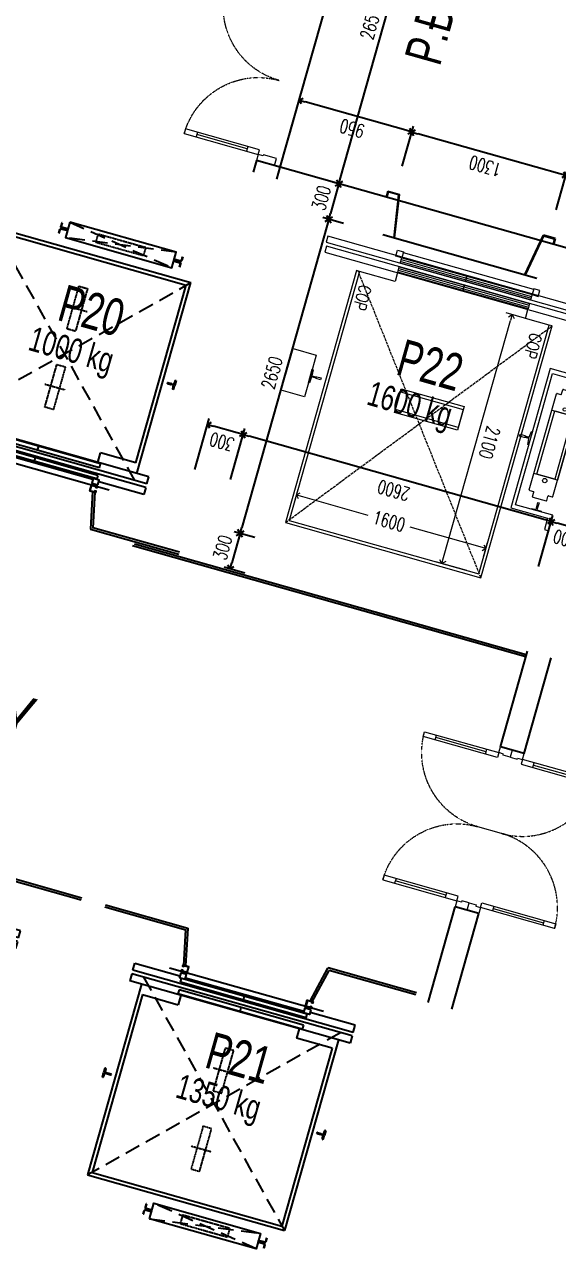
# Model space of a CAD drawing. Header units: millimetres. Extents: x -361679452 to 361242511, y -278557090 to 278849308.
# Drawn here: x 127916 to 132244, y 93396 to 103381 of the extents above; entities that cross this region are included whole.
import ezdxf
from ezdxf.enums import TextEntityAlignment as Align

# ---------------------------------------------------------------- set-up
doc = ezdxf.new("R2010")
doc.units = ezdxf.units.MM
doc.header["$MEASUREMENT"] = 0
for name, pattern in [('CENTERX2', [4, 2.5, -0.5, 0.5, -0.5]), ('HIDDEN', [0.375, 0.25, -0.125]), ('PHANTOMX2', [5, 2.5, -0.5, 0.5, -0.5, 0.5, -0.5]), ('Xref_NT1+NT2_MBDV Cot vach_220729$0$ACAD_ISO02W100', [15, 12, -3]), ('Xref_NT1+NT2_MBDV Cot vach_220729$0$HIDDEN', [0.375, 0.25, -0.125]), ('Xref_NT1+NT2_MBDV Cot vach_220729$0$HIDDEN2', [0.1875, 0.125, -0.0625])]:
    doc.linetypes.add(name, pattern=pattern)
for name, color, linetype in [('A-ANNO-ROOM', 50, 'Continuous'), ('KT-Net manh', 139, 'Continuous'), ('KT-Noi that', 32, 'Continuous'), ('Xref_NT1+NT2_MBDV Cot vach_220729$0$KT-Net manh', 139, 'Continuous'), ('Xref_NT1+NT2_MBDV Cot vach_220729$0$KT-Text', 7, 'Continuous'), ('Xref_NT1+NT2_MBDV Cot vach_220729$0$KT-Tuong', 1, 'Continuous')]:
    doc.layers.add(name, color=color, linetype=linetype)
for name, color, linetype, lineweight in [('KT-Kich thuoc', 159, 'Continuous', 18), ('Xref_NT1+NT2_MBDV Cot vach_220729$0$CUA', 37, 'Continuous', 13), ('Xref_NT1+NT2_MBDV Cot vach_220729$0$KT-Kich thuoc', 159, 'Continuous', 18), ('Xref_NT1+NT2_MBDV Cot vach_220729$0$KT-Noi that', 36, 'Continuous', 9)]:
    doc.layers.add(name, color=color, linetype=linetype, lineweight=lineweight)
doc.styles.add('220126_HDN_HBA typical plan$0$211210_HDN_HBA_TYPICAL PLAN CORE OPT 1$0$HBA-Text', font='GOTHIC.TTF')
doc.styles.add('Xref_NT1+NT2_MBDV Cot vach_220729$0$Arial', font='arial.ttf', dxfattribs={"width": 0.7})
doc.styles.add('Xref_NT1+NT2_MBDV Cot vach_220729$0$ROMANS', font='ROMANS.SHX')
doc.styles.add('Xref_NT1+NT2_MBDV Cot vach_220729$0$xref.N.Cot vach tang N2$0$DIM', font='vnsimli.shx', dxfattribs={"width": 0.7})
doc.dimstyles.new('Xref_NT1+NT2_MBDV Cot vach_220729$0$xref.N.Cot vach tang N2$0$CCU 1-100 A1', dxfattribs={"dimscale": 100, "dimtxt": 2.2, "dimasz": 1, "dimexe": 1, "dimexo": 0, "dimgap": 1, "dimtad": 1, "dimdec": 0, "dimdsep": 46, "dimtxsty": 'Xref_NT1+NT2_MBDV Cot vach_220729$0$xref.N.Cot vach tang N2$0$DIM', "dimblk1": 'Xref_NT1+NT2_MBDV Cot vach_220729$0$xref.N.Cot vach tang N2$0$_ARCHTICK', "dimblk2": 'Xref_NT1+NT2_MBDV Cot vach_220729$0$xref.N.Cot vach tang N2$0$_ARCHTICK', "dimsah": 1, "dimcen": 0, "dimdle": 1, "dimclrd": 256, "dimclre": 256, "dimclrt": 31, "dimadec": 0, "dimazin": 0, "dimtfac": 1, "dimtdec": 0, "dimtix": 1, "dimtmove": 2, "dimatfit": 3, "dimldrblk": 'Xref_NT1+NT2_MBDV Cot vach_220729$0$xref.N.Cot vach tang N2$0$_ARCHTICK', "dimfxl": 8, "dimtolj": 1, "dimarcsym": 0})

# ---------------------------------------------------------------- blocks, each defined once
blk = doc.blocks.new('A$C21AF0CCA')
at = {"layer": 'A-ANNO-ROOM', "insert": (1197.6, 814.7), "char_height": 600, "attachment_point": 2, "rotation": 0.10543, "style": '220126_HDN_HBA typical plan$0$211210_HDN_HBA_TYPICAL PLAN CORE OPT 1$0$HBA-Text'}
blk.add_mtext_dynamic_manual_height_columns('1-BR+', width=722857412.874, gutter_width=9765.6, heights=[0], dxfattribs=at)
blk = doc.blocks.new('Xref_NT1+NT2_MBDV Cot vach_220729$0$xref.N.Cot vach tang N2$0$_Open90')
at = {"color": 0, "linetype": 'ByBlock', "lineweight": -2}
for p, q in [((0, 0), (-1, 0)), ((-0.5, 0.5), (0, 0)), ((0, 0), (-0.5, -0.5))]:
    blk.add_line(p, q, dxfattribs=at)
blk = doc.blocks.new('*D44')
at = {"layer": 'Defpoints', "color": 0, "transparency": 16777216}
for p in [(-424.2, -515), (-353.1, -515, 0), (-353.1, -2115, 0)]:
    blk.add_point(p, dxfattribs=at)
at = {"layer": 'Xref_NT1+NT2_MBDV Cot vach_220729$0$KT-Noi that', "color": 5, "transparency": 16777216}
for p, q in [((-353.1, -515), (-474.2, -515)), ((-424.2, -565), (-424.2, -1155)), ((-424.2, -2065), (-424.2, -1511.7)), ((-353.1, -2115), (-474.2, -2115))]:
    blk.add_line(p, q, dxfattribs=at)
at = {"layer": 'Xref_NT1+NT2_MBDV Cot vach_220729$0$KT-Noi that', "color": 5, "transparency": 16777216, "xscale": 50, "yscale": 50, "zscale": 50}
for p, rotation in [((-424.2, -515), 90), ((-424.2, -2115), 270)]:
    blk.add_blockref('Xref_NT1+NT2_MBDV Cot vach_220729$0$xref.N.Cot vach tang N2$0$_Open90', p, dxfattribs=dict(at, rotation=rotation))
at = {"layer": 'Xref_NT1+NT2_MBDV Cot vach_220729$0$KT-Noi that', "color": 5, "transparency": 16777216, "insert": (-424.2, -1333.3), "char_height": 110, "attachment_point": 5, "rotation": 90, "style": 'Xref_NT1+NT2_MBDV Cot vach_220729$0$xref.N.Cot vach tang N2$0$DIM'}
blk.add_mtext('\\A1;1600', dxfattribs=at)
blk = doc.blocks.new('Xref_NT1+NT2_MBDV Cot vach_220729$0$xref.N.Cot vach tang N2$0$_ARCHTICK')
at = {"color": 0, "linetype": 'ByBlock', "const_width": 0.15}
blk.add_lwpolyline([(-0.5, -0.5), (0.5, 0.5)], dxfattribs=at)
blk = doc.blocks.new('*D45')
at = {"layer": 'Defpoints', "color": 0, "transparency": 16777216}
for p in [(-2310, -615), (-210, -615), (-2310, -826.7)]:
    blk.add_point(p, dxfattribs=at)
at = {"layer": 'Xref_NT1+NT2_MBDV Cot vach_220729$0$KT-Noi that', "color": 5, "transparency": 16777216}
for p, q in [((-2310, -615), (-2310, -876.7)), ((-210, -615), (-210, -876.7)), ((-260, -826.7), (-2260, -826.7))]:
    blk.add_line(p, q, dxfattribs=at)
at = {"layer": 'Xref_NT1+NT2_MBDV Cot vach_220729$0$KT-Noi that', "color": 5, "transparency": 16777216, "xscale": 50, "yscale": 50, "zscale": 50, "rotation": 180}
blk.add_blockref('Xref_NT1+NT2_MBDV Cot vach_220729$0$xref.N.Cot vach tang N2$0$_Open90', (-2310, -826.7), dxfattribs=at)
at = {"layer": 'Xref_NT1+NT2_MBDV Cot vach_220729$0$KT-Noi that', "color": 5, "transparency": 16777216, "xscale": 50, "yscale": 50, "zscale": 50}
blk.add_blockref('Xref_NT1+NT2_MBDV Cot vach_220729$0$xref.N.Cot vach tang N2$0$_Open90', (-210, -826.7), dxfattribs=at)
at = {"layer": 'Xref_NT1+NT2_MBDV Cot vach_220729$0$KT-Noi that', "color": 5, "transparency": 16777216, "insert": (-1260, -721.7), "char_height": 110, "attachment_point": 5, "style": 'Xref_NT1+NT2_MBDV Cot vach_220729$0$xref.N.Cot vach tang N2$0$DIM'}
blk.add_mtext('\\A1;2100', dxfattribs=at)
blk = doc.blocks.new('*D172')
at = {"layer": 'Defpoints', "color": 5, "transparency": 16777216}
for p, q in [((698.8, 625), (1129.3, 625)), ((1079.3, 375), (1079.3, 575)), ((698.8, 325), (1129.3, 325))]:
    blk.add_line(p, q, dxfattribs=at)
at = {"layer": 'Defpoints', "color": 0, "transparency": 16777216}
for p in [(698.8, 625), (1079.3, 625), (698.8, 325)]:
    blk.add_point(p, dxfattribs=at)
at = {"layer": 'Defpoints', "color": 5, "transparency": 16777216, "xscale": 50, "yscale": 50, "zscale": 50}
for p, rotation in [((1079.3, 625), 90), ((1079.3, 325), 270)]:
    blk.add_blockref('Xref_NT1+NT2_MBDV Cot vach_220729$0$xref.N.Cot vach tang N2$0$_Open90', p, dxfattribs=dict(at, rotation=rotation))
at = {"layer": 'Defpoints', "color": 5, "transparency": 16777216, "insert": (974.3, 475), "char_height": 110, "attachment_point": 5, "rotation": 90, "style": 'Xref_NT1+NT2_MBDV Cot vach_220729$0$xref.N.Cot vach tang N2$0$DIM'}
blk.add_mtext('\\A1;300', dxfattribs=at)
blk = doc.blocks.new('*D173')
at = {"layer": 'Defpoints', "color": 5, "transparency": 16777216}
for p, q in [((698.8, 3225), (1129.3, 3225)), ((1079.3, 675), (1079.3, 3175)), ((698.8, 625), (1129.3, 625))]:
    blk.add_line(p, q, dxfattribs=at)
at = {"layer": 'Defpoints', "color": 0, "transparency": 16777216}
for p in [(698.8, 3225), (1079.3, 3225), (698.8, 625)]:
    blk.add_point(p, dxfattribs=at)
at = {"layer": 'Defpoints', "color": 5, "transparency": 16777216, "xscale": 50, "yscale": 50, "zscale": 50}
for p, rotation in [((1079.3, 3225), 90), ((1079.3, 625), 270)]:
    blk.add_blockref('Xref_NT1+NT2_MBDV Cot vach_220729$0$xref.N.Cot vach tang N2$0$_Open90', p, dxfattribs=dict(at, rotation=rotation))
at = {"layer": 'Defpoints', "color": 5, "transparency": 16777216, "insert": (974.3, 1925), "char_height": 110, "attachment_point": 5, "rotation": 90, "style": 'Xref_NT1+NT2_MBDV Cot vach_220729$0$xref.N.Cot vach tang N2$0$DIM'}
blk.add_mtext('\\A1;2600', dxfattribs=at)
blk = doc.blocks.new('*D174')
at = {"layer": 'Defpoints', "color": 5, "transparency": 16777216}
for p, q in [((698.8, 3525), (1129.3, 3525)), ((1079.3, 3275), (1079.3, 3475)), ((698.8, 3225), (1129.3, 3225))]:
    blk.add_line(p, q, dxfattribs=at)
at = {"layer": 'Defpoints', "color": 0, "transparency": 16777216}
for p in [(698.8, 3525), (1079.3, 3525), (698.8, 3225)]:
    blk.add_point(p, dxfattribs=at)
at = {"layer": 'Defpoints', "color": 5, "transparency": 16777216, "xscale": 50, "yscale": 50, "zscale": 50}
for p, rotation in [((1079.3, 3525), 90), ((1079.3, 3225), 270)]:
    blk.add_blockref('Xref_NT1+NT2_MBDV Cot vach_220729$0$xref.N.Cot vach tang N2$0$_Open90', p, dxfattribs=dict(at, rotation=rotation))
at = {"layer": 'Defpoints', "color": 5, "transparency": 16777216, "insert": (974.3, 3375), "char_height": 110, "attachment_point": 5, "rotation": 90, "style": 'Xref_NT1+NT2_MBDV Cot vach_220729$0$xref.N.Cot vach tang N2$0$DIM'}
blk.add_mtext('\\A1;300', dxfattribs=at)
blk = doc.blocks.new('*D175')
at = {"layer": 'Defpoints', "color": 5, "transparency": 16777216}
for p, q in [((2950, 2906.5), (2950, 3080.8)), ((3200, 3030.8), (3000, 3030.8)), ((3250, 2906.5), (3250, 3080.8))]:
    blk.add_line(p, q, dxfattribs=at)
at = {"layer": 'Defpoints', "color": 0, "transparency": 16777216}
for p in [(2950, 3030.8), (2950, 2906.5), (3250, 2906.5)]:
    blk.add_point(p, dxfattribs=at)
at = {"layer": 'Defpoints', "color": 5, "transparency": 16777216, "xscale": 50, "yscale": 50, "zscale": 50, "rotation": 180}
blk.add_blockref('Xref_NT1+NT2_MBDV Cot vach_220729$0$xref.N.Cot vach tang N2$0$_Open90', (2950, 3030.8), dxfattribs=at)
at = {"layer": 'Defpoints', "color": 5, "transparency": 16777216, "xscale": 50, "yscale": 50, "zscale": 50}
blk.add_blockref('Xref_NT1+NT2_MBDV Cot vach_220729$0$xref.N.Cot vach tang N2$0$_Open90', (3250, 3030.8), dxfattribs=at)
at = {"layer": 'Defpoints', "color": 5, "transparency": 16777216, "insert": (3100, 3135.8), "char_height": 110, "attachment_point": 5, "style": 'Xref_NT1+NT2_MBDV Cot vach_220729$0$xref.N.Cot vach tang N2$0$DIM'}
blk.add_mtext('\\A1;300', dxfattribs=at)
blk = doc.blocks.new('*D176')
at = {"layer": 'Defpoints', "color": 5, "transparency": 16777216}
for p, q in [((300, 2906.5), (300, 3080.8)), ((2900, 3030.8), (350, 3030.8)), ((2950, 2906.5), (2950, 3080.8))]:
    blk.add_line(p, q, dxfattribs=at)
at = {"layer": 'Defpoints', "color": 0, "transparency": 16777216}
for p in [(300, 3030.8), (300, 2906.5), (2950, 2906.5)]:
    blk.add_point(p, dxfattribs=at)
at = {"layer": 'Defpoints', "color": 5, "transparency": 16777216, "xscale": 50, "yscale": 50, "zscale": 50, "rotation": 180}
blk.add_blockref('Xref_NT1+NT2_MBDV Cot vach_220729$0$xref.N.Cot vach tang N2$0$_Open90', (300, 3030.8), dxfattribs=at)
at = {"layer": 'Defpoints', "color": 5, "transparency": 16777216, "xscale": 50, "yscale": 50, "zscale": 50}
blk.add_blockref('Xref_NT1+NT2_MBDV Cot vach_220729$0$xref.N.Cot vach tang N2$0$_Open90', (2950, 3030.8), dxfattribs=at)
at = {"layer": 'Defpoints', "color": 5, "transparency": 16777216, "insert": (1625, 3135.8), "char_height": 110, "attachment_point": 5, "style": 'Xref_NT1+NT2_MBDV Cot vach_220729$0$xref.N.Cot vach tang N2$0$DIM'}
blk.add_mtext('\\A1;2650', dxfattribs=at)
blk = doc.blocks.new('*D177')
at = {"layer": 'Defpoints', "color": 5, "transparency": 16777216}
for p, q in [((0, 2906.5), (0, 3080.8)), ((250, 3030.8), (50, 3030.8)), ((300, 2906.5), (300, 3080.8))]:
    blk.add_line(p, q, dxfattribs=at)
at = {"layer": 'Defpoints', "color": 0, "transparency": 16777216}
for p in [(0, 3030.8), (0, 2906.5), (300, 2906.5)]:
    blk.add_point(p, dxfattribs=at)
at = {"layer": 'Defpoints', "color": 5, "transparency": 16777216, "xscale": 50, "yscale": 50, "zscale": 50, "rotation": 180}
blk.add_blockref('Xref_NT1+NT2_MBDV Cot vach_220729$0$xref.N.Cot vach tang N2$0$_Open90', (0, 3030.8), dxfattribs=at)
at = {"layer": 'Defpoints', "color": 5, "transparency": 16777216, "xscale": 50, "yscale": 50, "zscale": 50}
blk.add_blockref('Xref_NT1+NT2_MBDV Cot vach_220729$0$xref.N.Cot vach tang N2$0$_Open90', (300, 3030.8), dxfattribs=at)
at = {"layer": 'Defpoints', "color": 5, "transparency": 16777216, "insert": (150, 3135.8), "char_height": 110, "attachment_point": 5, "style": 'Xref_NT1+NT2_MBDV Cot vach_220729$0$xref.N.Cot vach tang N2$0$DIM'}
blk.add_mtext('\\A1;300', dxfattribs=at)
blk = doc.blocks.new('*D178')
at = {"layer": 'Defpoints', "color": 5, "transparency": 16777216}
for p, q in [((3526.6, 1275), (3865.1, 1275)), ((3815.1, 675), (3815.1, 1225)), ((3526.6, 625), (3865.1, 625))]:
    blk.add_line(p, q, dxfattribs=at)
at = {"layer": 'Defpoints', "color": 0, "transparency": 16777216}
for p in [(3526.6, 1275), (3815.1, 1275), (3526.6, 625)]:
    blk.add_point(p, dxfattribs=at)
at = {"layer": 'Defpoints', "color": 5, "transparency": 16777216, "xscale": 50, "yscale": 50, "zscale": 50}
for p, rotation in [((3815.1, 1275), 90), ((3815.1, 625), 270)]:
    blk.add_blockref('Xref_NT1+NT2_MBDV Cot vach_220729$0$xref.N.Cot vach tang N2$0$_Open90', p, dxfattribs=dict(at, rotation=rotation))
at = {"layer": 'Defpoints', "color": 5, "transparency": 16777216, "insert": (3710.1, 950), "char_height": 110, "attachment_point": 5, "rotation": 90, "style": 'Xref_NT1+NT2_MBDV Cot vach_220729$0$xref.N.Cot vach tang N2$0$DIM'}
blk.add_mtext('\\A1;650', dxfattribs=at)
blk = doc.blocks.new('*D179')
at = {"layer": 'Defpoints', "color": 5, "transparency": 16777216}
for p, q in [((3526.6, 2575), (3865.1, 2575)), ((3815.1, 1325), (3815.1, 2525)), ((3526.6, 1275), (3865.1, 1275))]:
    blk.add_line(p, q, dxfattribs=at)
at = {"layer": 'Defpoints', "color": 0, "transparency": 16777216}
for p in [(3526.6, 2575), (3815.1, 2575), (3526.6, 1275)]:
    blk.add_point(p, dxfattribs=at)
at = {"layer": 'Defpoints', "color": 5, "transparency": 16777216, "xscale": 50, "yscale": 50, "zscale": 50}
for p, rotation in [((3815.1, 2575), 90), ((3815.1, 1275), 270)]:
    blk.add_blockref('Xref_NT1+NT2_MBDV Cot vach_220729$0$xref.N.Cot vach tang N2$0$_Open90', p, dxfattribs=dict(at, rotation=rotation))
at = {"layer": 'Defpoints', "color": 5, "transparency": 16777216, "insert": (3710.1, 1925), "char_height": 110, "attachment_point": 5, "rotation": 90, "style": 'Xref_NT1+NT2_MBDV Cot vach_220729$0$xref.N.Cot vach tang N2$0$DIM'}
blk.add_mtext('\\A1;1300', dxfattribs=at)
blk = doc.blocks.new('*D180')
at = {"layer": 'Defpoints', "color": 5, "transparency": 16777216}
for p, q in [((3526.6, 3525), (3865.1, 3525)), ((3815.1, 2625), (3815.1, 3475)), ((3526.6, 2575), (3865.1, 2575))]:
    blk.add_line(p, q, dxfattribs=at)
at = {"layer": 'Defpoints', "color": 0, "transparency": 16777216}
for p in [(3526.6, 3525), (3815.1, 3525), (3526.6, 2575)]:
    blk.add_point(p, dxfattribs=at)
at = {"layer": 'Defpoints', "color": 5, "transparency": 16777216, "xscale": 50, "yscale": 50, "zscale": 50}
for p, rotation in [((3815.1, 3525), 90), ((3815.1, 2575), 270)]:
    blk.add_blockref('Xref_NT1+NT2_MBDV Cot vach_220729$0$xref.N.Cot vach tang N2$0$_Open90', p, dxfattribs=dict(at, rotation=rotation))
at = {"layer": 'Defpoints', "color": 5, "transparency": 16777216, "insert": (3710.1, 3050), "char_height": 110, "attachment_point": 5, "rotation": 90, "style": 'Xref_NT1+NT2_MBDV Cot vach_220729$0$xref.N.Cot vach tang N2$0$DIM'}
blk.add_mtext('\\A1;950', dxfattribs=at)
blk = doc.blocks.new('*D181')
at = {"layer": 'Defpoints', "color": 5, "transparency": 16777216}
for p, q in [((3250, 2906.5), (3250, 3080.8)), ((3300, 3030.8), (5850, 3030.8)), ((5900, 2906.5), (5900, 3080.8))]:
    blk.add_line(p, q, dxfattribs=at)
at = {"layer": 'Defpoints', "color": 0, "transparency": 16777216}
for p in [(5900, 3030.8), (3250, 2906.5), (5900, 2906.5)]:
    blk.add_point(p, dxfattribs=at)
at = {"layer": 'Defpoints', "color": 5, "transparency": 16777216, "xscale": 50, "yscale": 50, "zscale": 50, "rotation": 180}
blk.add_blockref('Xref_NT1+NT2_MBDV Cot vach_220729$0$xref.N.Cot vach tang N2$0$_Open90', (3250, 3030.8), dxfattribs=at)
at = {"layer": 'Defpoints', "color": 5, "transparency": 16777216, "xscale": 50, "yscale": 50, "zscale": 50}
blk.add_blockref('Xref_NT1+NT2_MBDV Cot vach_220729$0$xref.N.Cot vach tang N2$0$_Open90', (5900, 3030.8), dxfattribs=at)
at = {"layer": 'Defpoints', "color": 5, "transparency": 16777216, "insert": (4575, 3135.8), "char_height": 110, "attachment_point": 5, "style": 'Xref_NT1+NT2_MBDV Cot vach_220729$0$xref.N.Cot vach tang N2$0$DIM'}
blk.add_mtext('\\A1;2650', dxfattribs=at)
blk = doc.blocks.new('*U48')
for p, q in [((-1260, 525), (-1300, 525)), ((-1280, 100), (-1280, 525)), ((-90, 525), (-50, 525)), ((-70, 100), (-70, 525)), ((-1260, 100), (-1300, 100)), ((-90, 100), (-50, 100))]:
    blk.add_line(p, q)
for points in [[(-1300, 0), (-1260, 0), (-1260, 625), (-1300, 625)], [(-50, 0), (-90, 0), (-90, 625), (-50, 625)], [(-1350, -150), (-1290, -150), (-1290, -40), (-1300, -40), (-1300, 0), (-1350, 0)], [(0, -150), (-60, -150), (-60, -40), (-50, -40), (-50, 0), (0, 0)]]:
    blk.add_lwpolyline(points, close=True)
at = {"linetype": 'Xref_NT1+NT2_MBDV Cot vach_220729$0$HIDDEN2'}
for centre, start, end in [((-1300, 0), 0, 89.99996), ((-50, 0), 90.00004, 180)]:
    blk.add_arc(centre, 625, start, end, dxfattribs=at)
blk = doc.blocks.new('*U46')
for p, q in [((-1260, -100), (-1300, -100)), ((-1280, -100), (-1280, -525)), ((-90, -100), (-50, -100)), ((-70, -100), (-70, -525)), ((-1260, -525), (-1300, -525)), ((-90, -525), (-50, -525))]:
    blk.add_line(p, q)
for points in [[(-1350, 100), (-1290, 100), (-1290, 40), (-1300, 40), (-1300, 0), (-1350, 0)], [(0, 100), (-60, 100), (-60, 40), (-50, 40), (-50, 0), (0, 0)], [(-1300, 0), (-1260, 0), (-1260, -625), (-1300, -625)], [(-50, 0), (-90, 0), (-90, -625), (-50, -625)]]:
    blk.add_lwpolyline(points, close=True)
at = {"linetype": 'Xref_NT1+NT2_MBDV Cot vach_220729$0$HIDDEN2'}
for centre, start, end in [((-1300, 0), 270.00004, 0), ((-50, 0), 180, 269.99996)]:
    blk.add_arc(centre, 625, start, end, dxfattribs=at)
blk = doc.blocks.new('TM KHACH CH (NT2)')
at = {"layer": 'KT-Net manh'}
for p, q in [((2832, 100), (2832, -583.1)), ((2850, 100), (2850, -595.3)), ((2500, -537.5), (2500, -1837.5)), ((2550, -644.8), (2832, -583.1)), ((2550, -663.3), (2847, -598.3)), ((2847, -595.3), (2847, -598.3)), ((2850, -595.3), (2847, -595.3)), ((2550, -1711.7), (2847, -1776.7)), ((2550, -1730.2), (2832, -1791.9)), ((2832, -2525), (2832, -1791.9)), ((2847, -1779.7), (2847, -1776.7)), ((2850, -1779.7), (2847, -1779.7)), ((2850, -2525), (2850, -1779.7))]:
    blk.add_line(p, q, dxfattribs=at)
at = {"layer": 'KT-Net manh', "const_width": 2}
for points in [[(2847, -595.3), (2832, -583.1)], [(2847, -1779.7), (2832, -1791.9)]]:
    blk.add_lwpolyline(points, dxfattribs=at)
at = {"layer": 'KT-Net manh', "ltscale": 2}
for points in [[(2510, -637.5), (2500, -637.5), (2500, -687.5), (2550, -687.5), (2550, -637.5), (2540, -637.5), (2540, -647.5), (2541.6, -647.5), (2541.6, -639.1), (2548.4, -639.1), (2548.4, -685.9), (2501.6, -685.9), (2501.6, -639.1), (2508.4, -639.1), (2508.4, -647.5), (2510, -647.5)], [(2510, -1737.5), (2500, -1737.5), (2500, -1687.5), (2550, -1687.5), (2550, -1737.5), (2540, -1737.5), (2540, -1727.5), (2541.6, -1727.5), (2541.6, -1735.9), (2548.4, -1735.9), (2548.4, -1689.1), (2501.6, -1689.1), (2501.6, -1735.9), (2508.4, -1735.9), (2508.4, -1727.5), (2510, -1727.5)]]:
    blk.add_lwpolyline(points, close=True, dxfattribs=at)
at = {"layer": 'KT-Noi that', "linetype": 'Continuous'}
for p, q in [((1497.5, -260.5, 0), (1497.5, -255.5, 0)), ((1497.5, -255.5, 0), (1535, -255.5, 0)), ((1500.5, -263.5, 0), (1530, -266.6, 0)), ((1530, -316.5, 0), (1530, -287.5, 0)), ((1533, -283.4, 0), (1533, -269.6, 0)), ((1572.5, -255.5, 0), (1535, -255.5, 0)), ((1537.1, -283.4, 0), (1537.1, -269.6, 0)), ((1540, -316.5, 0), (1540, -287.5, 0)), ((1569.5, -263.5, 0), (1540.1, -266.6, 0)), ((1572.5, -260.5, 0), (1572.5, -255.5, 0)), ((1531, -317.5, 0), (1535, -317.5, 0)), ((1539, -317.5, 0), (1535, -317.5, 0)), ((516.5, -877.5, 0), (545.6, -877.5, 0)), ((516.5, -880.7, 0), (516.5, -877.5, 0)), ((516.5, -880.7, 0), (545.6, -880.7, 0)), ((551.8, -931.3, 0), (551.8, -886.9, 0)), ((555, -931.3, 0), (555, -886.9, 0)), ((565, -931.3, 0), (565, -886.9, 0)), ((568.2, -931.3, 0), (568.2, -886.9, 0)), ((603.5, -877.5, 0), (574.4, -877.5, 0)), ((603.5, -880.7, 0), (574.4, -880.7, 0)), ((603.5, -880.7, 0), (603.5, -877.5, 0)), ((558, -934.3, 0), (562, -934.3, 0)), ((558, -937.5, 0), (562, -937.5, 0)), ((516.5, -1894.3, 0), (545.6, -1894.3, 0)), ((551.8, -1843.7, 0), (551.8, -1888.1, 0)), ((555, -1843.7, 0), (555, -1888.1, 0)), ((558, -1837.5, 0), (562, -1837.5, 0)), ((558, -1840.7, 0), (562, -1840.7, 0)), ((565, -1843.7, 0), (565, -1888.1, 0)), ((568.2, -1843.7, 0), (568.2, -1888.1, 0)), ((603.5, -1894.3, 0), (574.4, -1894.3, 0)), ((516.5, -1897.5, 0), (545.6, -1897.5, 0)), ((603.5, -1897.5, 0), (574.4, -1897.5, 0)), ((1530, -2058.5, 0), (1530, -2087.5, 0)), ((1531, -2057.5, 0), (1535, -2057.5, 0)), ((1532.9, -2091.6, 0), (1532.9, -2105.4, 0)), ((1539, -2057.5, 0), (1535, -2057.5, 0)), ((1537.1, -2091.6, 0), (1537.1, -2105.4, 0)), ((1540, -2058.5, 0), (1540, -2087.5, 0)), ((1497.5, -2114.5, 0), (1497.5, -2119.5, 0)), ((1497.5, -2119.5, 0), (1535, -2119.5, 0)), ((1500.5, -2111.5, 0), (1529.9, -2108.4, 0)), ((1572.5, -2119.5, 0), (1535, -2119.5, 0)), ((1569.5, -2111.5, 0), (1540.1, -2108.4, 0)), ((1572.5, -2114.5, 0), (1572.5, -2119.5, 0))]:
    blk.add_line(p, q, dxfattribs=at)
at = {"layer": 'KT-Noi that', "linetype": 'Continuous', "ltscale": 2}
for p, q in [((2310, -2117.5, 0), (2310, -257.5, 0)), ((2370, -257.5, 0), (2310, -257.5, 0)), ((2370, -2117.5, 0), (2370, -257.5, 0)), ((2400, -2117.5, 0), (2400, -257.5, 0)), ((2400, -257.5, 0), (2460, -257.5, 0)), ((2460, -257.5, 0), (2460, -637.5, 0)), ((700, -356.5, 0), (700, -2018.5, 0)), ((2310, -356.5, 0), (700, -356.5, 0)), ((730, -387.5, 0), (730, -1987.5, 0)), ((2230, -387.5, 0), (730, -387.5, 0)), ((2230, -387.5, 0), (2230, -687.5, 0)), ((2310, -687.5, 0), (2230, -687.5, 0)), ((2314, -1712.5, 0), (2314, -662.5, 0)), ((2348, -662.5, 0), (2314, -662.5, 0)), ((2348, -1712.5, 0), (2348, -662.5, 0)), ((2411, -1717.5, 0), (2411, -657.5, 0)), ((2411, -657.5, 0), (2441.3, -657.5, 0)), ((2441.3, -1717.5, 0), (2441.3, -657.5, 0)), ((2455, -1687.5, 0), (2455, -687.5, 0)), ((2314, -1187.5, 0), (2348, -1187.5, 0)), ((2411, -1187.5, 0), (2441.3, -1187.5, 0)), ((2230, -1987.5, 0), (2230, -1687.5, 0)), ((2310, -1687.5, 0), (2230, -1687.5, 0)), ((2348, -1712.5, 0), (2314, -1712.5, 0)), ((2411, -1717.5, 0), (2441.3, -1717.5, 0)), ((2460, -2117.5, 0), (2460, -1737.5, 0)), ((2230, -1987.5, 0), (730, -1987.5, 0)), ((2310, -2018.5, 0), (700, -2018.5, 0)), ((2370, -2117.5, 0), (2310, -2117.5, 0)), ((2400, -2117.5, 0), (2460, -2117.5, 0))]:
    blk.add_line(p, q, dxfattribs=at)
at = {"layer": 'KT-Noi that', "linetype": 'HIDDEN', "ltscale": 500}
for p, q in [((2370, -356.5, 0), (700, -2018.5, 0)), ((2370, -2018.5, 0), (700, -356.5, 0)), ((495, -937.5, 0), (625, -1837.5, 0)), ((495, -1837.5, 0), (625, -937.5, 0))]:
    blk.add_line(p, q, dxfattribs=at)
at = {"layer": 'KT-Noi that', "linetype": 'CENTERX2'}
for p, q in [((1155, -1101.5, 0), (1155, -1270.8, 0)), ((1815, -1101.5, 0), (1815, -1270.8, 0))]:
    blk.add_line(p, q, dxfattribs=at)
at = {"layer": 'KT-Noi that', "linetype": 'Continuous', "ltscale": 2, "elevation": 0}
for points in [[(2485, -637.5), (2445, -637.5), (2445, -687.5), (2485, -687.5)], [(495, -937.5), (625, -937.5), (625, -1837.5), (495, -1837.5)], [(2485, -1737.5), (2445, -1737.5), (2445, -1687.5), (2485, -1687.5)]]:
    blk.add_lwpolyline(points, close=True, dxfattribs=at)
at = {"layer": 'KT-Noi that', "linetype": 'PHANTOMX2', "elevation": 0}
for points in [[(524, -1187.5), (524, -1587.5), (596, -1587.5), (596, -1187.5)], [(975, -1151.5), (975, -1223.5), (1335, -1223.5), (1335, -1151.5)], [(1635, -1151.5), (1635, -1223.5), (1995, -1223.5), (1995, -1151.5)]]:
    blk.add_lwpolyline(points, close=True, dxfattribs=at)
at = {"layer": 'KT-Noi that', "linetype": 'Continuous'}
for centre, radius, start, end in [((1500.5, -260.5, 0), 3, 179.99965, 269.99965), ((1530, -269.6, 0), 3, 359.99965, 89.99965), ((1527.7, -282.8, 0), 5.25, 295.66937, 353.31693), ((1540.1, -269.6, 0), 3, 89.99965, 179.99965), ((1542.3, -282.8, 0), 5.25, 186.68237, 244.32993), ((1569.5, -260.5, 0), 3, 269.99965, 359.99965), ((1531, -316.5, 0), 1, 179.99965, 269.99965), ((1539, -316.5, 0), 1, 269.99965, 359.99965), ((545.6, -886.9, 0), 9.4, 359.99965, 89.99965), ((545.6, -886.9, 0), 6.2, 359.99965, 89.99965), ((574.4, -886.9, 0), 9.4, 89.99965, 179.99965), ((574.4, -886.9, 0), 6.2, 89.99965, 179.99965), ((558, -931.3, 0), 6.2, 179.99965, 269.99965), ((558, -931.3, 0), 3, 179.99965, 269.99965), ((562, -931.3, 0), 6.2, 269.99965, 359.99965), ((562, -931.3, 0), 3, 269.99965, 359.99965), ((545.6, -1888.1, 0), 6.2, 269.99965, 359.99965), ((545.6, -1888.1, 0), 9.4, 269.99965, 359.99965), ((558, -1843.7, 0), 6.2, 89.99965, 179.99965), ((558, -1843.7, 0), 3, 89.99965, 179.99965), ((562, -1843.7, 0), 6.2, 359.99965, 89.99965), ((562, -1843.7, 0), 3, 359.99965, 89.99965), ((574.4, -1888.1, 0), 9.4, 179.99965, 269.99965), ((574.4, -1888.1, 0), 6.2, 179.99965, 269.99965), ((1531, -2058.5, 0), 1, 89.99965, 179.99965), ((1527.7, -2092.2, 0), 5.25, 6.68237, 64.32993), ((1542.3, -2092.2, 0), 5.25, 115.66937, 173.31693), ((1539, -2058.5, 0), 1, 359.99965, 89.99965), ((1500.5, -2114.5, 0), 3, 89.99965, 179.99965), ((1529.9, -2105.4, 0), 3, 269.99965, 359.99965), ((1540.1, -2105.4, 0), 3, 179.99965, 269.99965), ((1569.5, -2114.5, 0), 3, 359.99965, 89.99965)]:
    blk.add_arc(centre, radius, start, end, dxfattribs=at)
blk = doc.blocks.new('Xref_NT1+NT2_MBDV Cot vach_220729$0$TMCC')
at = {"layer": 'Xref_NT1+NT2_MBDV Cot vach_220729$0$KT-Noi that', "linetype": 'Continuous', "ltscale": 2}
for p, q in [((-1938.3, -164.7, 0), (-1932.3, -167.2, 0)), ((-1938.3, -247.2, 0), (-1938.3, -164.7, 0)), ((-1932.3, -167.2, 0), (-1930.1, -202.2, 0)), ((-1839.3, -261.4, 0), (-1839.3, -150.6, 0)), ((-1798.8, -146, 0), (-1834.7, -146, 0)), ((-1794.2, -141.4, 0), (-1794.2, -110.6, 0)), ((-978.4, -106, 0), (-1789.6, -106, 0)), ((-1652, -306, 0), (-1652, -106, 0)), ((-1652, -106, 0), (-1118, -106, 0)), ((-1652, -281, 0), (-1652, -131, 0)), ((-1652, -131, 0), (-1118, -131, 0)), ((-1118, -106, 0), (-1118, -306, 0)), ((-1118, -131, 0), (-1118, -281, 0)), ((-973.8, -141.4, 0), (-973.8, -110.6, 0)), ((-933.9, -146, 0), (-969.2, -146, 0)), ((-929.3, -261.4, 0), (-929.3, -150.6, 0)), ((-840, -202.2, 0), (-837.8, -167.2, 0)), ((-837.8, -167.2, 0), (-831.8, -164.7, 0)), ((-831.8, -164.7, 0), (-831.8, -247.2, 0)), ((-2515, -215, 0), (-2515, -2440, 0)), ((-2465, -215, 0), (-2515, -215, 0)), ((-2465, -2440, 0), (-2465, -215, 0)), ((-1932.3, -244.7, 0), (-1938.3, -247.2, 0)), ((-1930.1, -209.7, 0), (-1932.3, -244.7, 0)), ((-1930.1, -202.2, 0), (-1905.4, -202.2, 0)), ((-1905.4, -209.7, 0), (-1930.1, -209.7, 0)), ((-1905.4, -202.2, 0), (-1895.4, -202, 0)), ((-1895.4, -210.5, 0), (-1905.4, -209.7, 0)), ((-1895.4, -202, 0), (-1870, -201.5, 0)), ((-1870, -210.5, 0), (-1895.4, -210.5, 0)), ((-1870, -201.5, 0), (-1870, -210.5, 0)), ((-1798.8, -266, 0), (-1834.7, -266, 0)), ((-1794.2, -301.4, 0), (-1794.2, -270.6, 0)), ((-1118, -281, 0), (-1652, -281, 0)), ((-973.8, -301.4, 0), (-973.8, -270.6, 0)), ((-933.9, -266, 0), (-969.2, -266, 0)), ((-900, -210.5, 0), (-900, -201.5, 0)), ((-900, -201.5, 0), (-874.6, -201.5, 0)), ((-874.6, -210, 0), (-900, -210.5, 0)), ((-874.6, -201.5, 0), (-864.6, -202.2, 0)), ((-864.6, -209.7, 0), (-874.6, -210, 0)), ((-864.6, -202.2, 0), (-840, -202.2, 0)), ((-840, -209.7, 0), (-864.6, -209.7, 0)), ((-837.8, -244.7, 0), (-840, -209.7, 0)), ((-831.8, -247.2, 0), (-837.8, -244.7, 0)), ((-978.4, -306, 0), (-1789.6, -306, 0)), ((-1118, -306, 0), (-1652, -306, 0)), ((-185, -490, 0), (-2310, -490, 0)), ((-2310, -490, 0), (-2310, -515, 0)), ((-1439.5, -419, 0), (-1442, -411, 0)), ((-1442, -411, 0), (-1328, -411, 0)), ((-1390, -423, 0), (-1439.5, -419, 0)), ((-1393, -462, 0), (-1390, -452, 0)), ((-1393, -500, 0), (-1393, -462, 0)), ((-1390, -452, 0), (-1390, -423, 0)), ((-1330.5, -419, 0), (-1380, -423, 0)), ((-1380, -423, 0), (-1380, -452, 0)), ((-1380, -452, 0), (-1377, -462, 0)), ((-1377, -462, 0), (-1377, -500, 0)), ((-1328, -411, 0), (-1330.5, -419, 0)), ((-185, -2140, 0), (-185, -490, 0)), ((-210, -515, 0), (-2310, -515, 0)), ((-2310, -515, 0), (-2310, -715, 0)), ((-1377, -500, 0), (-1393, -500, 0)), ((-210, -2115, 0), (-210, -515, 0)), ((-2510, -665, 0), (-2560, -665, 0)), ((-2560, -665, 0), (-2560, -715, 0)), ((-2510, -715, 0), (-2510, -665, 0)), ((-2560, -715, 0), (-2510, -715, 0)), ((-2555, -1815, 0), (-2555, -715, 0)), ((-2310, -715, 0), (-2385, -715, 0)), ((-1485, -1000, 0), (-1285, -1000, 0)), ((-1485, -1530, 0), (-1485, -1000, 0)), ((-1460, -1000, 0), (-1310, -1000, 0)), ((-1460, -1530, 0), (-1460, -1000, 0)), ((-1310, -1000, 0), (-1310, -1530, 0)), ((-1285, -1000, 0), (-1285, -1530, 0)), ((-1285, -1530, 0), (-1485, -1530, 0)), ((-1310, -1530, 0), (-1460, -1530, 0)), ((-2560, -1865, 0), (-2560, -1815, 0)), ((-2560, -1815, 0), (-2510, -1815, 0)), ((-2510, -1865, 0), (-2560, -1865, 0)), ((-2510, -1815, 0), (-2510, -1865, 0)), ((-2385, -1815, 0), (-2310, -1815, 0)), ((-2310, -1815, 0), (-2310, -2115, 0)), ((-2310, -2115, 0), (-210, -2115, 0)), ((-2310, -2115, 0), (-2310, -2140, 0)), ((-2310, -2140, 0), (-185, -2140, 0)), ((-1393, -2218, 0), (-1393, -2180, 0)), ((-1393, -2180, 0), (-1377, -2180, 0)), ((-1377, -2180, 0), (-1377, -2218, 0)), ((-1442, -2269, 0), (-1439.5, -2261, 0)), ((-1328, -2269, 0), (-1442, -2269, 0)), ((-1439.5, -2261, 0), (-1390, -2257, 0)), ((-1390, -2228, 0), (-1393, -2218, 0)), ((-1390, -2257, 0), (-1390, -2228, 0)), ((-1377, -2218, 0), (-1380, -2228, 0)), ((-1380, -2228, 0), (-1380, -2257, 0)), ((-1380, -2257, 0), (-1330.5, -2261, 0)), ((-1330.5, -2261, 0), (-1328, -2269, 0)), ((-2515, -2440, 0), (-2465, -2440, 0))]:
    blk.add_line(p, q, dxfattribs=at)
at = {"layer": 'Xref_NT1+NT2_MBDV Cot vach_220729$0$KT-Noi that', "linetype": 'Xref_NT1+NT2_MBDV Cot vach_220729$0$ACAD_ISO02W100', "ltscale": 2}
for p, q in [((-185, -490, 0), (-2310, -2127.5, 0)), ((-185, -2140, 0), (-2310, -490, 0))]:
    blk.add_line(p, q, dxfattribs=at)
at = {"layer": 'Xref_NT1+NT2_MBDV Cot vach_220729$0$KT-Noi that', "linetype": 'Continuous', "ltscale": 2, "elevation": 0}
for points in [[(-1385, -411), (-796.8, -411), (-796.8, -100), (-701.8, -100), (-701.8, -65), (-831.8, -65), (-831.8, -381), (-1385, -381), (-1938.3, -381), (-1938.3, -65), (-2068.3, -65), (-2068.3, -100), (-1973.3, -100), (-1973.3, -411), (-1385, -411)], [(-2385, -2430), (-2385, -225), (-2435, -225), (-2435, -2430)], [(-2510, -715), (-2465, -715), (-2465, -1265), (-2510, -1265)], [(-2435, -715), (-2390, -715), (-2390, -1265), (-2435, -1265)], [(-2510, -1265), (-2465, -1265), (-2465, -1815), (-2510, -1815)], [(-2435, -1265), (-2390, -1265), (-2390, -1815), (-2435, -1815)], [(-1385, -2269), (-1210, -2269), (-1210, -2465), (-1385, -2465), (-1560, -2465), (-1560, -2269), (-1385, -2269)]]:
    blk.add_lwpolyline(points, close=True, dxfattribs=at)
for points in [[(-2495, -1265), (-2495, -715)], [(-2480, -1265), (-2480, -715)], [(-2420, -1265), (-2420, -715)], [(-2405, -1265), (-2405, -715)], [(-2495, -1815), (-2495, -1265)], [(-2480, -1815), (-2480, -1265)], [(-2420, -1815), (-2420, -1265)], [(-2405, -1815), (-2405, -1265)]]:
    blk.add_lwpolyline(points, dxfattribs=at)
at = {"layer": 'Xref_NT1+NT2_MBDV Cot vach_220729$0$KT-Noi that', "linetype": 'Continuous', "ltscale": 2}
for centre, radius in [((-1685, -206, 0), 14.5), ((-1085, -206, 0), 17.5)]:
    blk.add_circle(centre, radius, dxfattribs=at)
for centre, start, end in [((-1834.7, -150.6, 0), 90, 180), ((-1798.8, -141.4, 0), 270, 0), ((-1789.6, -110.6, 0), 90, 180), ((-978.4, -110.6, 0), 0, 90), ((-969.2, -141.4, 0), 180, 270), ((-933.9, -150.6, 0), 0, 90), ((-1834.7, -261.4, 0), 180, 270), ((-1798.8, -270.6, 0), 0, 90), ((-969.2, -270.6, 0), 90, 180), ((-933.9, -261.4, 0), 270, 0), ((-1789.6, -301.4, 0), 180, 270), ((-978.4, -301.4, 0), 270, 0)]:
    blk.add_arc(centre, 4.61, start, end, dxfattribs=at)
at = {"layer": 'Xref_NT1+NT2_MBDV Cot vach_220729$0$KT-Noi that', "linetype": 'Continuous', "ltscale": 2, "style": 'Xref_NT1+NT2_MBDV Cot vach_220729$0$ROMANS', "width": 0.75}
for p in [(-2110, -595, 0), (-2110, -2035, 0)]:
    blk.add_text('COP', height=100, dxfattribs=at).set_placement(p, align=Align.MIDDLE)
at = {"layer": 'Xref_NT1+NT2_MBDV Cot vach_220729$0$KT-Noi that', "color": 5}
dim = blk.add_linear_dim(base=(-424.2, -515, 0), p1=(-353.1, -2115, 0), p2=(-353.1, -515, 0), angle=270, dimstyle='Xref_NT1+NT2_MBDV Cot vach_220729$0$xref.N.Cot vach tang N2$0$CCU 1-100 A1', override={"dimscale": 50, "dimblk1": 'Xref_NT1+NT2_MBDV Cot vach_220729$0$xref.N.Cot vach tang N2$0$_Open90', "dimblk2": 'Xref_NT1+NT2_MBDV Cot vach_220729$0$xref.N.Cot vach tang N2$0$_Open90', "dimclrd": 5, "dimclre": 5, "dimclrt": 5, "dimlwd": 65535, "dimlwe": 65535}, dxfattribs=at)
dim.commit()
dim.dimension.update_dxf_attribs({"geometry": '*D44', "text_midpoint": (-424.2, -1333.3, 0), "dimtype": 128})
dim = blk.add_linear_dim(base=(-2310, -826.7, 0), p1=(-210, -615, 0), p2=(-2310, -615, 0), angle=180, dimstyle='Xref_NT1+NT2_MBDV Cot vach_220729$0$xref.N.Cot vach tang N2$0$CCU 1-100 A1', override={"dimscale": 50, "dimblk1": 'Xref_NT1+NT2_MBDV Cot vach_220729$0$xref.N.Cot vach tang N2$0$_Open90', "dimblk2": 'Xref_NT1+NT2_MBDV Cot vach_220729$0$xref.N.Cot vach tang N2$0$_Open90', "dimclrd": 5, "dimclre": 5, "dimclrt": 5, "dimlwd": 65535, "dimlwe": 65535}, dxfattribs=at)
dim.commit()
dim.dimension.update_dxf_attribs({"geometry": '*D45', "text_midpoint": (-1260, -721.7, 0)})
blk = doc.blocks.new('Xref_NT1+NT2_MBDV Cot vach_220729$0$A$C6F5A0866')
at = {"layer": 'Defpoints'}
blk.add_lwpolyline([(3250, 3525), (5900, 3525), (5900, 625), (3250, 625)], close=True, dxfattribs=at)
blk.add_lwpolyline([(3250, 3525), (5900, 3525), (5900, 625), (3250, 625)], close=True, dxfattribs=at)
at = {"layer": 'Xref_NT1+NT2_MBDV Cot vach_220729$0$KT-Net manh'}
for p, q in [((3300, 2632), (3300, 2532.2)), ((2950, 2575), (2950, 1275)), ((2950, 2480.2), (3295, 2536.1)), ((2950, 2475), (3300, 2532.2)), ((2950, 1375), (3300, 1317.8)), ((2950, 1369.8), (3295, 1313.9)), ((3300, 1218), (3300, 1317.8))]:
    blk.add_line(p, q, dxfattribs=at)
at = {"layer": 'Xref_NT1+NT2_MBDV Cot vach_220729$0$KT-Net manh', "linetype": 'Xref_NT1+NT2_MBDV Cot vach_220729$0$HIDDEN', "elevation": 0}
blk.add_lwpolyline([(3150, 7205, 0.414131), (4399.7, 5955), (4650.3, 5955, 0.414131), (5900, 7205, 1.000029)], format="xyb", dxfattribs=at)
at = {"layer": 'Xref_NT1+NT2_MBDV Cot vach_220729$0$KT-Net manh'}
for points in [[(3300, 2632), (3250, 2632)], [(3300, 2632), (3250, 2632)], [(3295, 2536.1), (3295, 2627), (3250, 2627)], [(3295, 1313.9), (3295, 1223), (3250, 1223)], [(3300, 1218), (3250, 1218)]]:
    blk.add_lwpolyline(points, dxfattribs=at)
at = {"layer": 'Xref_NT1+NT2_MBDV Cot vach_220729$0$KT-Tuong'}
blk.add_lwpolyline([(3150, 3525), (3250, 3525), (3250, 3725), (3150, 3725)], dxfattribs=at)
at = {"layer": 'Xref_NT1+NT2_MBDV Cot vach_220729$0$CUA', "xscale": -0.9999999999999998, "rotation": 359.9999999999839}
blk.add_blockref('*U48', (3250, 3725), dxfattribs=at)
at = {"layer": 'Xref_NT1+NT2_MBDV Cot vach_220729$0$KT-Noi that', "rotation": 179.9999999999999}
blk.add_blockref('Xref_NT1+NT2_MBDV Cot vach_220729$0$TMCC', (300, 560, 0), dxfattribs=at)
at = {"layer": 'Xref_NT1+NT2_MBDV Cot vach_220729$0$KT-Text', "extrusion": (-8.16706e-08, 6.125e-10, 1), "style": 'Xref_NT1+NT2_MBDV Cot vach_220729$0$Arial', "width": 0.7}
blk.add_text('P.ĐỆM', height=300, dxfattribs=at).set_placement((4847.6, 2499.5, 0), align=Align.CENTER)
blk.add_text('P.ĐỆM', height=300, dxfattribs=at).set_placement((4847.6, 2499.5, 0), align=Align.CENTER)
at = {"layer": 'Defpoints', "color": 5}
for base, p1, p2, angle, picture, middle in [((1079.3, 3525), (698.8, 3225), (698.8, 3525), 270, '*D174', (974.3, 3375)), ((3815.1, 3525), (3526.6, 2575), (3526.6, 3525), 270, '*D180', (3710.1, 3050)), ((0, 3030.8), (300, 2906.5), (0, 2906.5), 180, '*D177', (150, 3135.8)), ((300, 3030.8), (2950, 2906.5), (300, 2906.5), 180, '*D176', (1625, 3135.8)), ((1079.3, 3225), (698.8, 625), (698.8, 3225), 270, '*D173', (974.3, 1925)), ((2950, 3030.8), (3250, 2906.5), (2950, 2906.5), 180, '*D175', (3100, 3135.8)), ((3815.1, 2575), (3526.6, 1275), (3526.6, 2575), 270, '*D179', (3710.1, 1925)), ((3815.1, 1275), (3526.6, 625), (3526.6, 1275), 270, '*D178', (3710.1, 950)), ((1079.3, 625), (698.8, 325), (698.8, 625), 270, '*D172', (974.3, 475))]:
    dim = blk.add_linear_dim(base=base, p1=p1, p2=p2, angle=angle, dimstyle='Xref_NT1+NT2_MBDV Cot vach_220729$0$xref.N.Cot vach tang N2$0$CCU 1-100 A1', override={"dimscale": 50, "dimblk1": 'Xref_NT1+NT2_MBDV Cot vach_220729$0$xref.N.Cot vach tang N2$0$_Open90', "dimblk2": 'Xref_NT1+NT2_MBDV Cot vach_220729$0$xref.N.Cot vach tang N2$0$_Open90', "dimclrd": 5, "dimclre": 5, "dimclrt": 5, "dimlwd": 65535, "dimlwe": 65535}, dxfattribs=at)
    dim.commit()
    dim.dimension.update_dxf_attribs({"geometry": picture, "text_midpoint": middle})
dim = blk.add_linear_dim(base=(5900, 3030.8), p1=(3250, 2906.5), p2=(5900, 2906.5), dimstyle='Xref_NT1+NT2_MBDV Cot vach_220729$0$xref.N.Cot vach tang N2$0$CCU 1-100 A1', override={"dimscale": 50, "dimblk1": 'Xref_NT1+NT2_MBDV Cot vach_220729$0$xref.N.Cot vach tang N2$0$_Open90', "dimblk2": 'Xref_NT1+NT2_MBDV Cot vach_220729$0$xref.N.Cot vach tang N2$0$_Open90', "dimclrd": 5, "dimclre": 5, "dimclrt": 5, "dimlwd": 65535, "dimlwe": 65535}, dxfattribs=at)
dim.commit()
dim.dimension.update_dxf_attribs({"geometry": '*D181', "text_midpoint": (4575, 3135.8)})

msp = doc.modelspace()

# ---------------------------------------------------------------- linework, layer by layer
at = {"layer": 'Xref_NT1+NT2_MBDV Cot vach_220729$0$KT-Kich thuoc', "ltscale": 0.5}
msp.add_line((131789.5, 96814, 0), (131597, 96868.4, 0), dxfattribs=at)
at = {"layer": 'Xref_NT1+NT2_MBDV Cot vach_220729$0$KT-Net manh'}
for p, q in [((131991.4, 98264.2, 0), (128808, 99163.8, 0)), ((131986.6, 98246.9, 0), (128791.4, 99149.8, 0))]:
    msp.add_line(p, q, dxfattribs=at)
at = {"layer": 'Xref_NT1+NT2_MBDV Cot vach_220729$0$KT-Tuong', "ltscale": 0.5}
for p, q in [((131780.6, 97518, 0), (132000.1, 98295, 0)), ((131973, 97463.6, 0), (132192.6, 98240.6, 0)), ((131973, 97463.6, 0), (131780.6, 97518, 0)), ((131193.9, 95441.8, 0), (131413.5, 96218.8, 0)), ((131386.4, 95387.4, 0), (131605.9, 96164.4, 0)), ((131605.9, 96164.4, 0), (131413.5, 96218.8, 0))]:
    msp.add_line(p, q, dxfattribs=at)

# ---------------------------------------------------------------- block references
at = {"layer": 'A-ANNO-ROOM'}
for p in [(-193366.6, 192838, 0), (-194725.1, 187914.8, 0), (-204628.5, 156603.4, 0)]:
    msp.add_blockref('A$C21AF0CCA', p, dxfattribs=at)
at = {"layer": 'KT-Kich thuoc', "rotation": 74.22122041141273}
for p in [(125175.8, 94232.6, 0), (127894.4, 93464.4, 0)]:
    msp.add_blockref('TM KHACH CH (NT2)', p, dxfattribs=at)
at = {"layer": 'KT-Kich thuoc', "xscale": -1, "rotation": 74.22122041140408}
msp.add_blockref('TM KHACH CH (NT2)', (127514.4, 102508.6, 0), dxfattribs=at)
at = {"layer": 'Xref_NT1+NT2_MBDV Cot vach_220729$0$CUA', "xscale": -1, "rotation": 254.2212083034433}
msp.add_blockref('*U46', (131780.6, 97518, 0), dxfattribs=at)
at = {"layer": 'Xref_NT1+NT2_MBDV Cot vach_220729$0$CUA', "rotation": 74.22120830339313}
msp.add_blockref('*U46', (131973, 97463.6, 0), dxfattribs=at)
at = {"layer": 'Xref_NT1+NT2_MBDV Cot vach_220729$0$KT-Net manh', "rotation": 74.22122668239332}
msp.add_blockref('Xref_NT1+NT2_MBDV Cot vach_220729$0$A$C6F5A0866', (132501.3, 98137.8, 0), dxfattribs=at)

# ---------------------------------------------------------------- texts
at = {"layer": 'Xref_NT1+NT2_MBDV Cot vach_220729$0$KT-Text', "extrusion": (-7.84266e-08, 2.27976e-08, 1), "style": 'Xref_NT1+NT2_MBDV Cot vach_220729$0$Arial', "oblique": 360, "width": 0.7}
for s, p in [('P20', (128420.5, 100915.3, 0)), ('P22', (131170.8, 100472.6, 0)), ('P21', (129617.5, 94846.6, 0))]:
    msp.add_text(s, height=300, rotation=344.22122, dxfattribs=at).set_placement(p, align=Align.CENTER)
at = {"layer": 'Xref_NT1+NT2_MBDV Cot vach_220729$0$KT-Text', "style": 'Xref_NT1+NT2_MBDV Cot vach_220729$0$Arial', "width": 0.7}
for s, p in [('1000 kg', (128268.8, 100646.4, 0)), ('1600 kg', (131019.1, 100203.7, 0)), ('1350 kg', (129465.8, 94577.7, 0))]:
    msp.add_text(s, height=200, rotation=344, dxfattribs=at).set_placement(p, align=Align.CENTER)
at = {"layer": 'Xref_NT1+NT2_MBDV Cot vach_220729$0$KT-Text', "extrusion": (-2.27976e-08, -7.84266e-08, 1), "style": 'Xref_NT1+NT2_MBDV Cot vach_220729$0$Arial', "oblique": 360, "width": 0.7}
msp.add_text('SẢNH THANG MÁY', height=400, rotation=344, dxfattribs=at).set_placement((126229.8, 97999.9, 0), align=Align.CENTER)

doc.saveas('drawing.dxf')
